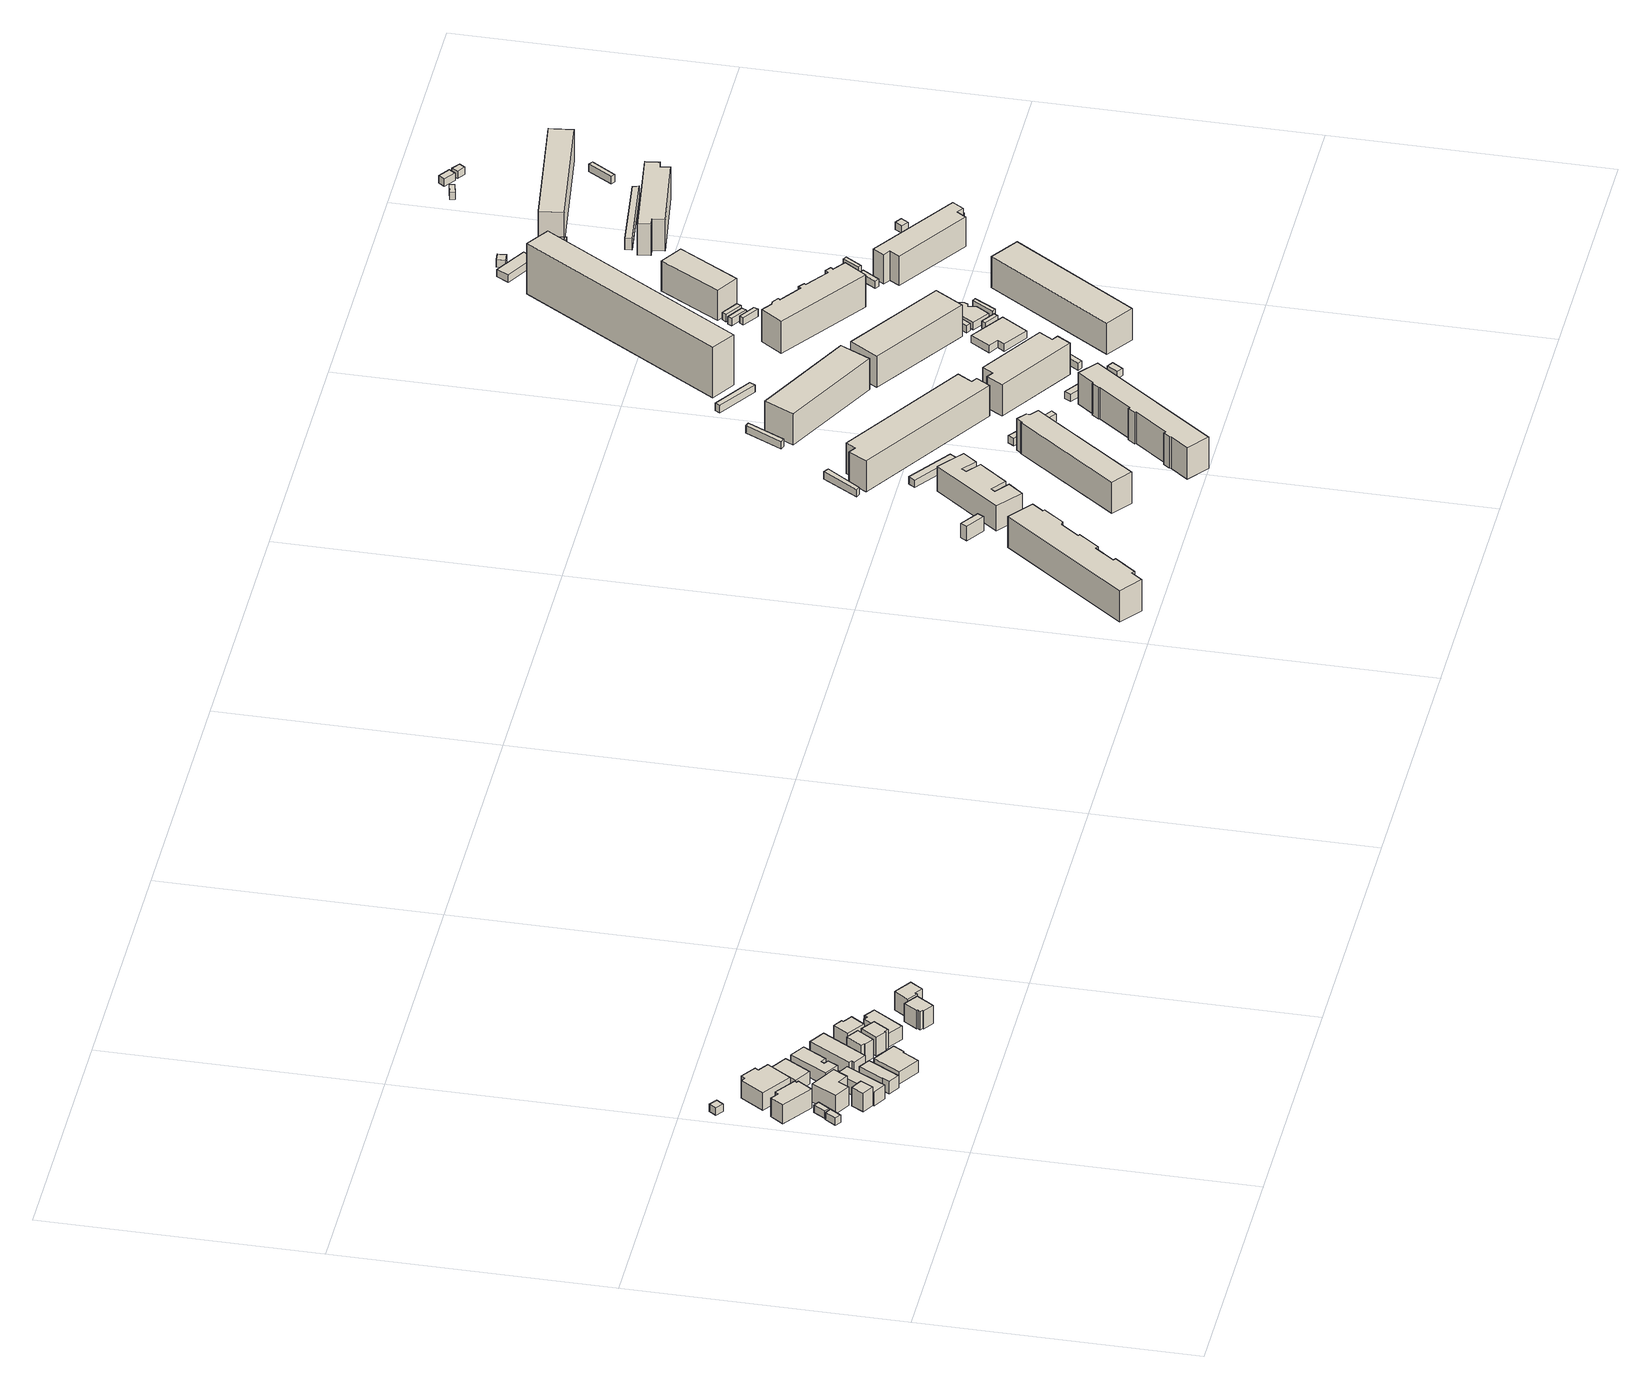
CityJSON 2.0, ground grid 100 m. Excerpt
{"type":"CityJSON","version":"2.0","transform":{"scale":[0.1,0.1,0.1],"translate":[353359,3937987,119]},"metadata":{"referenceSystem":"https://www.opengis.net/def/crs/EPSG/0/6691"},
"CityObjects":{
"building1":{"type":"Building","attributes":{"usage":"411","storeysAboveGround":2,"BuildingIDAttribute.prefecture":"14","BuildingIDAttribute.city":"14152","BuildingDetailAttribute.totalFloorArea":19.82,"BuildingDetailAttribute.buildingFootprintArea":9.91,"BuildingDetailAttribute.buildingStructureType":"601","BuildingDetailAttribute.buildingStructureOrgType":"1","BuildingDetailAttribute.orgUsage":"10","BuildingDetailAttribute.surveyYear":2015},"geometry":[{"type":"Solid","lod":"1","boundaries":[[[[0,1,2,3]],[[2,4,5,3]],[[1,6,4,2]],[[0,7,6,1]],[[3,5,7,0]],[[4,6,7,5]]]]}]},
"building2":{"type":"Building","attributes":{"usage":"411","storeysAboveGround":2,"BuildingIDAttribute.prefecture":"14","BuildingIDAttribute.city":"14152","BuildingDetailAttribute.totalFloorArea":19.03,"BuildingDetailAttribute.buildingFootprintArea":9.52,"BuildingDetailAttribute.buildingStructureType":"601","BuildingDetailAttribute.buildingStructureOrgType":"1","BuildingDetailAttribute.orgUsage":"10","BuildingDetailAttribute.surveyYear":2015},"geometry":[{"type":"Solid","lod":"1","boundaries":[[[[8,9,10,11]],[[10,12,13,11]],[[9,14,12,10]],[[8,15,14,9]],[[11,13,15,8]],[[12,14,15,13]]]]}]},
"building3":{"type":"Building","attributes":{"usage":"412","measuredHeight":8,"storeysAboveGround":3,"BuildingIDAttribute.prefecture":"14","BuildingIDAttribute.city":"14152","BuildingDetailAttribute.totalFloorArea":251.17,"BuildingDetailAttribute.buildingFootprintArea":83.72,"BuildingDetailAttribute.buildingStructureType":"610","BuildingDetailAttribute.buildingStructureOrgType":"2","BuildingDetailAttribute.orgUsage":"20","BuildingDetailAttribute.surveyYear":2015},"geometry":[{"type":"Solid","lod":"1","boundaries":[[[[16,17,18,19,20,21,22,23]],[[22,24,25,23]],[[21,26,24,22]],[[20,27,26,21]],[[19,28,27,20]],[[18,29,28,19]],[[17,30,29,18]],[[16,31,30,17]],[[23,25,31,16]],[[24,26,27,28,29,30,31,25]]]]}]},
"building4":{"type":"Building","attributes":{"usage":"412","measuredHeight":7.8,"storeysAboveGround":2,"BuildingIDAttribute.prefecture":"14","BuildingIDAttribute.city":"14152","BuildingDetailAttribute.totalFloorArea":41.98,"BuildingDetailAttribute.buildingFootprintArea":20.99,"BuildingDetailAttribute.buildingStructureType":"601","BuildingDetailAttribute.buildingStructureOrgType":"1","BuildingDetailAttribute.orgUsage":"20","BuildingDetailAttribute.surveyYear":2015},"geometry":[{"type":"Solid","lod":"1","boundaries":[[[[32,33,34,35]],[[34,36,37,35]],[[33,38,36,34]],[[32,39,38,33]],[[35,37,39,32]],[[36,38,39,37]]]]}]},
"building5":{"type":"Building","attributes":{"BuildingIDAttribute.prefecture":"14","BuildingIDAttribute.city":"14152","BuildingDetailAttribute.surveyYear":2015},"geometry":[{"type":"Solid","lod":"1","boundaries":[[[[40,41,42,43]],[[42,44,45,43]],[[41,46,44,42]],[[40,47,46,41]],[[43,45,47,40]],[[44,46,47,45]]]]}]},
"building6":{"type":"Building","attributes":{"usage":"411","measuredHeight":7.7,"storeysAboveGround":2,"BuildingIDAttribute.prefecture":"14","BuildingIDAttribute.city":"14152","BuildingDetailAttribute.totalFloorArea":162.05,"BuildingDetailAttribute.buildingFootprintArea":81.03,"BuildingDetailAttribute.buildingStructureType":"601","BuildingDetailAttribute.buildingStructureOrgType":"1","BuildingDetailAttribute.orgUsage":"10","BuildingDetailAttribute.surveyYear":2015},"geometry":[{"type":"Solid","lod":"1","boundaries":[[[[48,49,50,51,52,53]],[[52,54,55,53]],[[51,56,54,52]],[[50,57,56,51]],[[49,58,57,50]],[[48,59,58,49]],[[53,55,59,48]],[[54,56,57,58,59,55]]]]}]},
"building7":{"type":"Building","attributes":{"usage":"412","measuredHeight":6.3,"storeysAboveGround":2,"BuildingIDAttribute.prefecture":"14","BuildingIDAttribute.city":"14152","BuildingDetailAttribute.totalFloorArea":149.9,"BuildingDetailAttribute.buildingFootprintArea":74.95,"BuildingDetailAttribute.buildingStructureType":"601","BuildingDetailAttribute.buildingStructureOrgType":"1","BuildingDetailAttribute.orgUsage":"20","BuildingDetailAttribute.surveyYear":2015},"geometry":[{"type":"Solid","lod":"1","boundaries":[[[[60,61,34,33,62,63]],[[62,64,65,63]],[[33,66,64,62]],[[34,67,66,33]],[[61,68,67,34]],[[60,69,68,61]],[[63,65,69,60]],[[64,66,67,68,69,65]]]]}]},
"building8":{"type":"Building","attributes":{"usage":"413","measuredHeight":7.5,"storeysAboveGround":2,"BuildingIDAttribute.prefecture":"14","BuildingIDAttribute.city":"14152","BuildingDetailAttribute.totalFloorArea":202.72,"BuildingDetailAttribute.buildingFootprintArea":101.36,"BuildingDetailAttribute.buildingStructureType":"601","BuildingDetailAttribute.buildingStructureOrgType":"1","BuildingDetailAttribute.orgUsage":"30","BuildingDetailAttribute.surveyYear":2015},"geometry":[{"type":"Solid","lod":"1","boundaries":[[[[70,71,72,73,74,75,76,77]],[[76,78,79,77]],[[75,80,78,76]],[[74,81,80,75]],[[73,82,81,74]],[[72,83,82,73]],[[71,84,83,72]],[[70,85,84,71]],[[77,79,85,70]],[[78,80,81,82,83,84,85,79]]]]}]},
"building9":{"type":"Building","attributes":{"usage":"412","measuredHeight":6.4,"storeysAboveGround":2,"BuildingIDAttribute.prefecture":"14","BuildingIDAttribute.city":"14152","BuildingDetailAttribute.totalFloorArea":106.56,"BuildingDetailAttribute.buildingFootprintArea":53.28,"BuildingDetailAttribute.buildingStructureType":"601","BuildingDetailAttribute.buildingStructureOrgType":"1","BuildingDetailAttribute.orgUsage":"20","BuildingDetailAttribute.surveyYear":2015},"geometry":[{"type":"Solid","lod":"1","boundaries":[[[[86,87,88,89,90,91]],[[90,92,93,91]],[[89,94,92,90]],[[88,95,94,89]],[[87,96,95,88]],[[86,97,96,87]],[[91,93,97,86]],[[92,94,95,96,97,93]]]]}]},
"building10":{"type":"Building","attributes":{"usage":"413","measuredHeight":5.8,"storeysAboveGround":2,"BuildingIDAttribute.prefecture":"14","BuildingIDAttribute.city":"14152","BuildingDetailAttribute.totalFloorArea":129.89,"BuildingDetailAttribute.buildingFootprintArea":64.94,"BuildingDetailAttribute.buildingStructureType":"601","BuildingDetailAttribute.buildingStructureOrgType":"1","BuildingDetailAttribute.orgUsage":"30","BuildingDetailAttribute.surveyYear":2015},"geometry":[{"type":"Solid","lod":"1","boundaries":[[[[98,99,100,101]],[[100,102,103,101]],[[99,104,102,100]],[[98,105,104,99]],[[101,103,105,98]],[[102,104,105,103]]]]}]},
"building11":{"type":"Building","attributes":{"usage":"411","measuredHeight":5.9,"storeysAboveGround":2,"BuildingIDAttribute.prefecture":"14","BuildingIDAttribute.city":"14152","BuildingDetailAttribute.totalFloorArea":185.76,"BuildingDetailAttribute.buildingFootprintArea":92.88,"BuildingDetailAttribute.buildingStructureType":"601","BuildingDetailAttribute.buildingStructureOrgType":"1","BuildingDetailAttribute.orgUsage":"10","BuildingDetailAttribute.surveyYear":2015},"geometry":[{"type":"Solid","lod":"1","boundaries":[[[[106,107,108,109,110,111]],[[110,112,113,111]],[[109,114,112,110]],[[108,115,114,109]],[[107,116,115,108]],[[106,117,116,107]],[[111,113,117,106]],[[112,114,115,116,117,113]]]]}]},
"building12":{"type":"Building","attributes":{"usage":"411","measuredHeight":6,"storeysAboveGround":2,"BuildingIDAttribute.prefecture":"14","BuildingIDAttribute.city":"14152","BuildingDetailAttribute.totalFloorArea":158.51,"BuildingDetailAttribute.buildingFootprintArea":79.25,"BuildingDetailAttribute.buildingStructureType":"601","BuildingDetailAttribute.buildingStructureOrgType":"1","BuildingDetailAttribute.orgUsage":"10","BuildingDetailAttribute.surveyYear":2015},"geometry":[{"type":"Solid","lod":"1","boundaries":[[[[118,119,120,121,122,123,124,125]],[[124,126,127,125]],[[123,128,126,124]],[[122,129,128,123]],[[121,130,129,122]],[[120,131,130,121]],[[119,132,131,120]],[[118,133,132,119]],[[125,127,133,118]],[[126,128,129,130,131,132,133,127]]]]}]},
"building13":{"type":"Building","attributes":{"usage":"412","measuredHeight":6.7,"storeysAboveGround":2,"BuildingIDAttribute.prefecture":"14","BuildingIDAttribute.city":"14152","BuildingDetailAttribute.totalFloorArea":212.94,"BuildingDetailAttribute.buildingFootprintArea":106.47,"BuildingDetailAttribute.buildingStructureType":"601","BuildingDetailAttribute.buildingStructureOrgType":"1","BuildingDetailAttribute.orgUsage":"20","BuildingDetailAttribute.surveyYear":2015},"geometry":[{"type":"Solid","lod":"1","boundaries":[[[[134,135,136,137,138,139]],[[138,140,141,139]],[[137,142,140,138]],[[136,143,142,137]],[[135,144,143,136]],[[134,145,144,135]],[[139,141,145,134]],[[140,142,143,144,145,141]]]]}]},
"building14":{"type":"Building","attributes":{"measuredHeight":7.8,"BuildingIDAttribute.prefecture":"14","BuildingIDAttribute.city":"14152","BuildingDetailAttribute.surveyYear":2015},"geometry":[{"type":"Solid","lod":"1","boundaries":[[[[146,147,148,149,150,151]],[[150,152,153,151]],[[149,154,152,150]],[[148,155,154,149]],[[147,156,155,148]],[[146,157,156,147]],[[151,153,157,146]],[[152,154,155,156,157,153]]]]}]},
"building15":{"type":"Building","attributes":{"usage":"411","measuredHeight":7.9,"storeysAboveGround":1,"BuildingIDAttribute.prefecture":"14","BuildingIDAttribute.city":"14152","BuildingDetailAttribute.totalFloorArea":10.95,"BuildingDetailAttribute.buildingFootprintArea":10.95,"BuildingDetailAttribute.buildingStructureType":"601","BuildingDetailAttribute.buildingStructureOrgType":"1","BuildingDetailAttribute.orgUsage":"10","BuildingDetailAttribute.surveyYear":2015},"geometry":[{"type":"Solid","lod":"1","boundaries":[[[[158,159,160,161,162,163]],[[162,164,165,163]],[[161,166,164,162]],[[160,167,166,161]],[[159,168,167,160]],[[158,169,168,159]],[[163,165,169,158]],[[164,166,167,168,169,165]]]]}]},
"building16":{"type":"Building","attributes":{"measuredHeight":7.9,"BuildingIDAttribute.prefecture":"14","BuildingIDAttribute.city":"14152","BuildingDetailAttribute.surveyYear":2015},"geometry":[{"type":"Solid","lod":"1","boundaries":[[[[170,171,172,173,174,175]],[[174,176,177,175]],[[173,178,176,174]],[[172,179,178,173]],[[171,180,179,172]],[[170,181,180,171]],[[175,177,181,170]],[[176,178,179,180,181,177]]]]}]},
"building17":{"type":"Building","attributes":{"measuredHeight":6,"BuildingIDAttribute.prefecture":"14","BuildingIDAttribute.city":"14152","BuildingDetailAttribute.surveyYear":2015},"geometry":[{"type":"Solid","lod":"1","boundaries":[[[[182,183,184,185,186,187]],[[186,188,189,187]],[[185,190,188,186]],[[184,191,190,185]],[[183,192,191,184]],[[182,193,192,183]],[[187,189,193,182]],[[188,190,191,192,193,189]]]]}]},
"building18":{"type":"Building","attributes":{"measuredHeight":7.9,"BuildingIDAttribute.prefecture":"14","BuildingIDAttribute.city":"14152","BuildingDetailAttribute.surveyYear":2015},"geometry":[{"type":"Solid","lod":"1","boundaries":[[[[194,195,196,197,198,199,200,201]],[[200,202,203,201]],[[199,204,202,200]],[[198,205,204,199]],[[197,206,205,198]],[[196,207,206,197]],[[195,208,207,196]],[[194,209,208,195]],[[201,203,209,194]],[[202,204,205,206,207,208,209,203]]]]}]},
"building19":{"type":"Building","attributes":{"measuredHeight":7.9,"BuildingIDAttribute.prefecture":"14","BuildingIDAttribute.city":"14152","BuildingDetailAttribute.surveyYear":2015},"geometry":[{"type":"Solid","lod":"1","boundaries":[[[[210,211,212,213,214,215]],[[214,216,217,215]],[[213,218,216,214]],[[212,219,218,213]],[[211,220,219,212]],[[210,221,220,211]],[[215,217,221,210]],[[216,218,219,220,221,217]]]]}]},
"building20":{"type":"Building","attributes":{"usage":"412","measuredHeight":13.3,"storeysAboveGround":5,"BuildingIDAttribute.prefecture":"14","BuildingIDAttribute.city":"14152","BuildingDetailAttribute.totalFloorArea":2795.3,"BuildingDetailAttribute.buildingFootprintArea":559.06,"BuildingDetailAttribute.buildingStructureType":"610","BuildingDetailAttribute.buildingStructureOrgType":"2","BuildingDetailAttribute.orgUsage":"20","BuildingDetailAttribute.surveyYear":2015},"geometry":[{"type":"Solid","lod":"1","boundaries":[[[[222,223,224,225,226,227,228,229,230,231,232,233,234,235,236,237]],[[236,238,239,237]],[[235,240,238,236]],[[234,241,240,235]],[[233,242,241,234]],[[232,243,242,233]],[[231,244,243,232]],[[230,245,244,231]],[[229,246,245,230]],[[228,247,246,229]],[[227,248,247,228]],[[226,249,248,227]],[[225,250,249,226]],[[224,251,250,225]],[[223,252,251,224]],[[222,253,252,223]],[[237,239,253,222]],[[238,240,241,242,243,244,245,246,247,248,249,250,251,252,253,239]]]]}]},
"building21":{"type":"Building","attributes":{"measuredHeight":7.9,"BuildingIDAttribute.prefecture":"14","BuildingIDAttribute.city":"14152","BuildingDetailAttribute.surveyYear":2015},"geometry":[{"type":"Solid","lod":"1","boundaries":[[[[254,255,256,257]],[[256,258,259,257]],[[255,260,258,256]],[[254,261,260,255]],[[257,259,261,254]],[[258,260,261,259]]]]}]},
"building22":{"type":"Building","attributes":{"usage":"412","measuredHeight":10.4,"storeysAboveGround":4,"BuildingIDAttribute.prefecture":"14","BuildingIDAttribute.city":"14152","BuildingDetailAttribute.totalFloorArea":1198.63,"BuildingDetailAttribute.buildingFootprintArea":299.66,"BuildingDetailAttribute.buildingStructureType":"610","BuildingDetailAttribute.buildingStructureOrgType":"2","BuildingDetailAttribute.orgUsage":"20","BuildingDetailAttribute.surveyYear":2015},"geometry":[{"type":"Solid","lod":"1","boundaries":[[[[262,263,264,265,266,267,268,269,270,271,272,273]],[[272,274,275,273]],[[271,276,274,272]],[[270,277,276,271]],[[269,278,277,270]],[[268,279,278,269]],[[267,280,279,268]],[[266,281,280,267]],[[265,282,281,266]],[[264,283,282,265]],[[263,284,283,264]],[[262,285,284,263]],[[273,275,285,262]],[[274,276,277,278,279,280,281,282,283,284,285,275]]]]}]},
"building23":{"type":"Building","attributes":{"usage":"412","measuredHeight":13.4,"storeysAboveGround":5,"BuildingIDAttribute.prefecture":"14","BuildingIDAttribute.city":"14152","BuildingDetailAttribute.totalFloorArea":1935.83,"BuildingDetailAttribute.buildingFootprintArea":387.17,"BuildingDetailAttribute.buildingStructureType":"610","BuildingDetailAttribute.buildingStructureOrgType":"2","BuildingDetailAttribute.orgUsage":"20","BuildingDetailAttribute.surveyYear":2015},"geometry":[{"type":"Solid","lod":"1","boundaries":[[[[286,287,288,289,290,291,292,293]],[[292,294,295,293]],[[291,296,294,292]],[[290,297,296,291]],[[289,298,297,290]],[[288,299,298,289]],[[287,300,299,288]],[[286,301,300,287]],[[293,295,301,286]],[[294,296,297,298,299,300,301,295]]]]}]},
"building24":{"type":"Building","attributes":{"BuildingIDAttribute.prefecture":"14","BuildingIDAttribute.city":"14152","BuildingDetailAttribute.surveyYear":2015},"geometry":[{"type":"Solid","lod":"1","boundaries":[[[[302,303,304,305]],[[304,306,307,305]],[[303,308,306,304]],[[302,309,308,303]],[[305,307,309,302]],[[306,308,309,307]]]]}]},
"building25":{"type":"Building","attributes":{"BuildingIDAttribute.prefecture":"14","BuildingIDAttribute.city":"14152","BuildingDetailAttribute.surveyYear":2015},"geometry":[{"type":"Solid","lod":"1","boundaries":[[[[310,311,312,313]],[[312,314,315,313]],[[311,316,314,312]],[[310,317,316,311]],[[313,315,317,310]],[[314,316,317,315]]]]}]},
"building26":{"type":"Building","attributes":{"usage":"412","measuredHeight":13,"storeysAboveGround":5,"BuildingIDAttribute.prefecture":"14","BuildingIDAttribute.city":"14152","BuildingDetailAttribute.totalFloorArea":3145.45,"BuildingDetailAttribute.buildingFootprintArea":629.09,"BuildingDetailAttribute.buildingStructureType":"610","BuildingDetailAttribute.buildingStructureOrgType":"2","BuildingDetailAttribute.orgUsage":"20","BuildingDetailAttribute.surveyYear":2015},"geometry":[{"type":"Solid","lod":"1","boundaries":[[[[318,319,320,321,322,323,324,325]],[[324,326,327,325]],[[323,328,326,324]],[[322,329,328,323]],[[321,330,329,322]],[[320,331,330,321]],[[319,332,331,320]],[[318,333,332,319]],[[325,327,333,318]],[[326,328,329,330,331,332,333,327]]]]}]},
"building27":{"type":"Building","attributes":{"usage":"412","measuredHeight":13.2,"storeysAboveGround":5,"BuildingIDAttribute.prefecture":"14","BuildingIDAttribute.city":"14152","BuildingDetailAttribute.totalFloorArea":2284.51,"BuildingDetailAttribute.buildingFootprintArea":456.9,"BuildingDetailAttribute.buildingStructureType":"610","BuildingDetailAttribute.buildingStructureOrgType":"2","BuildingDetailAttribute.orgUsage":"20","BuildingDetailAttribute.surveyYear":2015},"geometry":[{"type":"Solid","lod":"1","boundaries":[[[[334,335,336,337,338,339,340,341,342,343,344,345,346,347,348,349]],[[348,350,351,349]],[[347,352,350,348]],[[346,353,352,347]],[[345,354,353,346]],[[344,355,354,345]],[[343,356,355,344]],[[342,357,356,343]],[[341,358,357,342]],[[340,359,358,341]],[[339,360,359,340]],[[338,361,360,339]],[[337,362,361,338]],[[336,363,362,337]],[[335,364,363,336]],[[334,365,364,335]],[[349,351,365,334]],[[350,352,353,354,355,356,357,358,359,360,361,362,363,364,365,351]]]]}]},
"building28":{"type":"Building","attributes":{"BuildingIDAttribute.prefecture":"14","BuildingIDAttribute.city":"14152","BuildingDetailAttribute.surveyYear":2015},"geometry":[{"type":"Solid","lod":"1","boundaries":[[[[366,367,368,369]],[[368,370,371,369]],[[367,372,370,368]],[[366,373,372,367]],[[369,371,373,366]],[[370,372,373,371]]]]}]},
"building29":{"type":"Building","attributes":{"BuildingIDAttribute.prefecture":"14","BuildingIDAttribute.city":"14152","BuildingDetailAttribute.surveyYear":2015},"geometry":[{"type":"Solid","lod":"1","boundaries":[[[[374,375,376,377]],[[376,378,379,377]],[[375,380,378,376]],[[374,381,380,375]],[[377,379,381,374]],[[378,380,381,379]]]]}]},
"building30":{"type":"Building","attributes":{"BuildingIDAttribute.prefecture":"14","BuildingIDAttribute.city":"14152","BuildingDetailAttribute.surveyYear":2015},"geometry":[{"type":"Solid","lod":"1","boundaries":[[[[382,383,384,385]],[[384,386,387,385]],[[383,388,386,384]],[[382,389,388,383]],[[385,387,389,382]],[[386,388,389,387]]]]}]},
"building31":{"type":"Building","attributes":{"BuildingIDAttribute.prefecture":"14","BuildingIDAttribute.city":"14152","BuildingDetailAttribute.surveyYear":2015},"geometry":[{"type":"Solid","lod":"1","boundaries":[[[[390,391,392,393]],[[392,394,395,393]],[[391,396,394,392]],[[390,397,396,391]],[[393,395,397,390]],[[394,396,397,395]]]]}]},
"building32":{"type":"Building","attributes":{"usage":"412","measuredHeight":13.1,"storeysAboveGround":5,"BuildingIDAttribute.prefecture":"14","BuildingIDAttribute.city":"14152","BuildingDetailAttribute.totalFloorArea":2256.47,"BuildingDetailAttribute.buildingFootprintArea":451.29,"BuildingDetailAttribute.buildingStructureType":"610","BuildingDetailAttribute.buildingStructureOrgType":"2","BuildingDetailAttribute.orgUsage":"20","BuildingDetailAttribute.surveyYear":2015},"geometry":[{"type":"Solid","lod":"1","boundaries":[[[[398,399,400,401]],[[400,402,403,401]],[[399,404,402,400]],[[398,405,404,399]],[[401,403,405,398]],[[402,404,405,403]]]]}]},
"building33":{"type":"Building","attributes":{"BuildingIDAttribute.prefecture":"14","BuildingIDAttribute.city":"14152","BuildingDetailAttribute.surveyYear":2015},"geometry":[{"type":"Solid","lod":"1","boundaries":[[[[406,407,408,409]],[[408,410,411,409]],[[407,412,410,408]],[[406,413,412,407]],[[409,411,413,406]],[[410,412,413,411]]]]}]},
"building34":{"type":"Building","attributes":{"usage":"412","measuredHeight":13,"storeysAboveGround":5,"BuildingIDAttribute.prefecture":"14","BuildingIDAttribute.city":"14152","BuildingDetailAttribute.totalFloorArea":1620.4,"BuildingDetailAttribute.buildingFootprintArea":324.08,"BuildingDetailAttribute.buildingStructureType":"610","BuildingDetailAttribute.buildingStructureOrgType":"2","BuildingDetailAttribute.orgUsage":"20","BuildingDetailAttribute.surveyYear":2015},"geometry":[{"type":"Solid","lod":"1","boundaries":[[[[414,415,416,417,418,419,420,421]],[[420,422,423,421]],[[419,424,422,420]],[[418,425,424,419]],[[417,426,425,418]],[[416,427,426,417]],[[415,428,427,416]],[[414,429,428,415]],[[421,423,429,414]],[[422,424,425,426,427,428,429,423]]]]}]},
"building35":{"type":"Building","attributes":{"BuildingIDAttribute.prefecture":"14","BuildingIDAttribute.city":"14152","BuildingDetailAttribute.surveyYear":2015},"geometry":[{"type":"Solid","lod":"1","boundaries":[[[[430,431,432,433]],[[432,434,435,433]],[[431,436,434,432]],[[430,437,436,431]],[[433,435,437,430]],[[434,436,437,435]]]]}]},
"building36":{"type":"Building","attributes":{"BuildingIDAttribute.prefecture":"14","BuildingIDAttribute.city":"14152","BuildingDetailAttribute.surveyYear":2015},"geometry":[{"type":"Solid","lod":"1","boundaries":[[[[438,439,440,441]],[[440,442,443,441]],[[439,444,442,440]],[[438,445,444,439]],[[441,443,445,438]],[[442,444,445,443]]]]}]},
"building37":{"type":"Building","attributes":{"BuildingIDAttribute.prefecture":"14","BuildingIDAttribute.city":"14152","BuildingDetailAttribute.surveyYear":2015},"geometry":[{"type":"Solid","lod":"1","boundaries":[[[[446,447,448,449]],[[448,450,451,449]],[[447,452,450,448]],[[446,453,452,447]],[[449,451,453,446]],[[450,452,453,451]]]]}]},
"building38":{"type":"Building","attributes":{"usage":"412","measuredHeight":13.1,"storeysAboveGround":5,"BuildingIDAttribute.prefecture":"14","BuildingIDAttribute.city":"14152","BuildingDetailAttribute.totalFloorArea":2259.67,"BuildingDetailAttribute.buildingFootprintArea":451.93,"BuildingDetailAttribute.buildingStructureType":"610","BuildingDetailAttribute.buildingStructureOrgType":"2","BuildingDetailAttribute.orgUsage":"20","BuildingDetailAttribute.surveyYear":2015},"geometry":[{"type":"Solid","lod":"1","boundaries":[[[[454,455,456,457]],[[456,458,459,457]],[[455,460,458,456]],[[454,461,460,455]],[[457,459,461,454]],[[458,460,461,459]]]]}]},
"building39":{"type":"Building","attributes":{"usage":"422","storeysAboveGround":1,"BuildingIDAttribute.prefecture":"14","BuildingIDAttribute.city":"14152","BuildingDetailAttribute.totalFloorArea":158.4,"BuildingDetailAttribute.buildingFootprintArea":158.4,"BuildingDetailAttribute.buildingStructureType":"610","BuildingDetailAttribute.buildingStructureOrgType":"2","BuildingDetailAttribute.orgUsage":"137","BuildingDetailAttribute.surveyYear":2015},"geometry":[{"type":"Solid","lod":"1","boundaries":[[[[462,463,464,465,466,467]],[[466,468,469,467]],[[465,470,468,466]],[[464,471,470,465]],[[463,472,471,464]],[[462,473,472,463]],[[467,469,473,462]],[[468,470,471,472,473,469]]]]}]},
"building40":{"type":"Building","attributes":{"BuildingIDAttribute.prefecture":"14","BuildingIDAttribute.city":"14152","BuildingDetailAttribute.surveyYear":2015},"geometry":[{"type":"Solid","lod":"1","boundaries":[[[[474,475,476,477]],[[476,478,479,477]],[[475,480,478,476]],[[474,481,480,475]],[[477,479,481,474]],[[478,480,481,479]]]]}]},
"building41":{"type":"Building","attributes":{"BuildingIDAttribute.prefecture":"14","BuildingIDAttribute.city":"14152","BuildingDetailAttribute.surveyYear":2015},"geometry":[{"type":"Solid","lod":"1","boundaries":[[[[482,483,484,485]],[[484,486,487,485]],[[483,488,486,484]],[[482,489,488,483]],[[485,487,489,482]],[[486,488,489,487]]]]}]},
"building42":{"type":"Building","attributes":{"usage":"412","measuredHeight":21.4,"storeysAboveGround":8,"BuildingIDAttribute.prefecture":"14","BuildingIDAttribute.city":"14152","BuildingDetailAttribute.totalFloorArea":5829.95,"BuildingDetailAttribute.buildingFootprintArea":728.74,"BuildingDetailAttribute.buildingStructureType":"610","BuildingDetailAttribute.buildingStructureOrgType":"2","BuildingDetailAttribute.orgUsage":"20","BuildingDetailAttribute.surveyYear":2015},"geometry":[{"type":"Solid","lod":"1","boundaries":[[[[490,491,492,493]],[[492,494,495,493]],[[491,496,494,492]],[[490,497,496,491]],[[493,495,497,490]],[[494,496,497,495]]]]}]},
"building43":{"type":"Building","attributes":{"usage":"412","storeysAboveGround":1,"BuildingIDAttribute.prefecture":"14","BuildingIDAttribute.city":"14152","BuildingDetailAttribute.totalFloorArea":68.39,"BuildingDetailAttribute.buildingFootprintArea":68.39,"BuildingDetailAttribute.buildingStructureType":"610","BuildingDetailAttribute.buildingStructureOrgType":"2","BuildingDetailAttribute.orgUsage":"20","BuildingDetailAttribute.surveyYear":2015},"geometry":[{"type":"Solid","lod":"1","boundaries":[[[[498,499,500,501,502,503,504,505,506,507,508,509,510,511]],[[510,512,513,511]],[[509,514,512,510]],[[508,515,514,509]],[[507,516,515,508]],[[506,517,516,507]],[[505,518,517,506]],[[504,519,518,505]],[[503,520,519,504]],[[502,521,520,503]],[[501,522,521,502]],[[500,523,522,501]],[[499,524,523,500]],[[498,525,524,499]],[[511,513,525,498]],[[512,514,515,516,517,518,519,520,521,522,523,524,525,513]]]]}]},
"building44":{"type":"Building","attributes":{"usage":"412","measuredHeight":13.3,"storeysAboveGround":5,"BuildingIDAttribute.prefecture":"14","BuildingIDAttribute.city":"14152","BuildingDetailAttribute.totalFloorArea":2972.19,"BuildingDetailAttribute.buildingFootprintArea":594.44,"BuildingDetailAttribute.buildingStructureType":"610","BuildingDetailAttribute.buildingStructureOrgType":"2","BuildingDetailAttribute.orgUsage":"20","BuildingDetailAttribute.surveyYear":2015},"geometry":[{"type":"Solid","lod":"1","boundaries":[[[[526,527,528,529]],[[528,530,531,529]],[[527,532,530,528]],[[526,533,532,527]],[[529,531,533,526]],[[530,532,533,531]]]]}]},
"building45":{"type":"Building","attributes":{"usage":"412","measuredHeight":13.5,"storeysAboveGround":5,"BuildingIDAttribute.prefecture":"14","BuildingIDAttribute.city":"14152","BuildingDetailAttribute.totalFloorArea":1727.08,"BuildingDetailAttribute.buildingFootprintArea":345.42,"BuildingDetailAttribute.buildingStructureType":"610","BuildingDetailAttribute.buildingStructureOrgType":"2","BuildingDetailAttribute.orgUsage":"20","BuildingDetailAttribute.surveyYear":2015},"geometry":[{"type":"Solid","lod":"1","boundaries":[[[[534,535,536,537,538,539,540,541,542,543,544,545,546,547,548,549]],[[548,550,551,549]],[[547,552,550,548]],[[546,553,552,547]],[[545,554,553,546]],[[544,555,554,545]],[[543,556,555,544]],[[542,557,556,543]],[[541,558,557,542]],[[540,559,558,541]],[[539,560,559,540]],[[538,561,560,539]],[[537,562,561,538]],[[536,563,562,537]],[[535,564,563,536]],[[534,565,564,535]],[[549,551,565,534]],[[550,552,553,554,555,556,557,558,559,560,561,562,563,564,565,551]]]]}]},
"building46":{"type":"Building","attributes":{"BuildingIDAttribute.prefecture":"14","BuildingIDAttribute.city":"14152","BuildingDetailAttribute.surveyYear":2015},"geometry":[{"type":"Solid","lod":"1","boundaries":[[[[566,567,568,569]],[[568,570,571,569]],[[567,572,570,568]],[[566,573,572,567]],[[569,571,573,566]],[[570,572,573,571]]]]}]},
"building47":{"type":"Building","attributes":{"BuildingIDAttribute.prefecture":"14","BuildingIDAttribute.city":"14152","BuildingDetailAttribute.surveyYear":2015},"geometry":[{"type":"Solid","lod":"1","boundaries":[[[[574,575,576,577]],[[576,578,579,577]],[[575,580,578,576]],[[574,581,580,575]],[[577,579,581,574]],[[578,580,581,579]]]]}]},
"building48":{"type":"Building","attributes":{"BuildingIDAttribute.prefecture":"14","BuildingIDAttribute.city":"14152","BuildingDetailAttribute.surveyYear":2015},"geometry":[{"type":"Solid","lod":"1","boundaries":[[[[582,583,584,585]],[[584,586,587,585]],[[583,588,586,584]],[[582,589,588,583]],[[585,587,589,582]],[[586,588,589,587]]]]}]},
"building49":{"type":"Building","attributes":{"BuildingIDAttribute.prefecture":"14","BuildingIDAttribute.city":"14152","BuildingDetailAttribute.surveyYear":2015},"geometry":[{"type":"Solid","lod":"1","boundaries":[[[[590,591,592,593]],[[592,594,595,593]],[[591,596,594,592]],[[590,597,596,591]],[[593,595,597,590]],[[594,596,597,595]]]]}]},
"building50":{"type":"Building","attributes":{"measuredHeight":13.8,"BuildingIDAttribute.prefecture":"14","BuildingIDAttribute.city":"14152","BuildingDetailAttribute.surveyYear":2015},"geometry":[{"type":"Solid","lod":"1","boundaries":[[[[598,599,600,601]],[[600,602,603,601]],[[599,604,602,600]],[[598,605,604,599]],[[601,603,605,598]],[[602,604,605,603]]]]}]},
"building51":{"type":"Building","attributes":{"usage":"412","measuredHeight":12.9,"storeysAboveGround":5,"BuildingIDAttribute.prefecture":"14","BuildingIDAttribute.city":"14152","BuildingDetailAttribute.totalFloorArea":1085.63,"BuildingDetailAttribute.buildingFootprintArea":217.13,"BuildingDetailAttribute.buildingStructureType":"610","BuildingDetailAttribute.buildingStructureOrgType":"2","BuildingDetailAttribute.orgUsage":"20","BuildingDetailAttribute.surveyYear":2015},"geometry":[{"type":"Solid","lod":"1","boundaries":[[[[606,607,608,609]],[[608,610,611,609]],[[607,612,610,608]],[[606,613,612,607]],[[609,611,613,606]],[[610,612,613,611]]]]}]},
"building52":{"type":"Building","attributes":{"BuildingIDAttribute.prefecture":"14","BuildingIDAttribute.city":"14152","BuildingDetailAttribute.surveyYear":2015},"geometry":[{"type":"Solid","lod":"1","boundaries":[[[[614,615,616,617]],[[616,618,619,617]],[[615,620,618,616]],[[614,621,620,615]],[[617,619,621,614]],[[618,620,621,619]]]]}]},
"building53":{"type":"Building","attributes":{"usage":"412","measuredHeight":12.5,"storeysAboveGround":5,"BuildingIDAttribute.prefecture":"14","BuildingIDAttribute.city":"14152","BuildingDetailAttribute.totalFloorArea":1447.34,"BuildingDetailAttribute.buildingFootprintArea":289.47,"BuildingDetailAttribute.buildingStructureType":"610","BuildingDetailAttribute.buildingStructureOrgType":"2","BuildingDetailAttribute.orgUsage":"20","BuildingDetailAttribute.surveyYear":2015},"geometry":[{"type":"Solid","lod":"1","boundaries":[[[[622,623,624,625,626,627,628,629]],[[628,630,631,629]],[[627,632,630,628]],[[626,633,632,627]],[[625,634,633,626]],[[624,635,634,625]],[[623,636,635,624]],[[622,637,636,623]],[[629,631,637,622]],[[630,632,633,634,635,636,637,631]]]]}]},
"building54":{"type":"Building","attributes":{"usage":"412","storeysAboveGround":1,"BuildingIDAttribute.prefecture":"14","BuildingIDAttribute.city":"14152","BuildingDetailAttribute.totalFloorArea":67.84,"BuildingDetailAttribute.buildingFootprintArea":67.84,"BuildingDetailAttribute.buildingStructureType":"610","BuildingDetailAttribute.buildingStructureOrgType":"2","BuildingDetailAttribute.orgUsage":"20","BuildingDetailAttribute.surveyYear":2015},"geometry":[{"type":"Solid","lod":"1","boundaries":[[[[638,639,640,641]],[[640,642,643,641]],[[639,644,642,640]],[[638,645,644,639]],[[641,643,645,638]],[[642,644,645,643]]]]}]},
"building55":{"type":"Building","attributes":{"BuildingIDAttribute.prefecture":"14","BuildingIDAttribute.city":"14152","BuildingDetailAttribute.surveyYear":2015},"geometry":[{"type":"Solid","lod":"1","boundaries":[[[[646,647,648,649]],[[648,650,651,649]],[[647,652,650,648]],[[646,653,652,647]],[[649,651,653,646]],[[650,652,653,651]]]]}]},
"building56":{"type":"Building","attributes":{"BuildingIDAttribute.prefecture":"14","BuildingIDAttribute.city":"14152","BuildingDetailAttribute.surveyYear":2015},"geometry":[{"type":"Solid","lod":"1","boundaries":[[[[654,655,656,657,658]],[[657,659,660,658]],[[656,661,659,657]],[[655,662,661,656]],[[654,663,662,655]],[[658,660,663,654]],[[659,661,662,663,660]]]]}]},
"building57":{"type":"Building","attributes":{"BuildingIDAttribute.prefecture":"14","BuildingIDAttribute.city":"14152","BuildingDetailAttribute.surveyYear":2015},"geometry":[{"type":"Solid","lod":"1","boundaries":[[[[664,656,655,665,666]],[[665,667,668,666]],[[655,662,667,665]],[[656,661,662,655]],[[664,669,661,656]],[[666,668,669,664]],[[667,662,661,669,668]]]]}]},
"building58":{"type":"Building","attributes":{"measuredHeight":12.6,"BuildingIDAttribute.prefecture":"14","BuildingIDAttribute.city":"14152","BuildingDetailAttribute.surveyYear":2015},"geometry":[{"type":"Solid","lod":"1","boundaries":[[[[670,671,672,673]],[[672,674,675,673]],[[671,676,674,672]],[[670,677,676,671]],[[673,675,677,670]],[[674,676,677,675]]]]}]},
"building59":{"type":"Building","attributes":{"BuildingIDAttribute.prefecture":"14","BuildingIDAttribute.city":"14152","BuildingDetailAttribute.surveyYear":2015},"geometry":[{"type":"Solid","lod":"1","boundaries":[[[[678,679,680,681]],[[680,682,683,681]],[[679,684,682,680]],[[678,685,684,679]],[[681,683,685,678]],[[682,684,685,683]]]]}]},
"building60":{"type":"Building","attributes":{"BuildingIDAttribute.prefecture":"14","BuildingIDAttribute.city":"14152","BuildingDetailAttribute.surveyYear":2015},"geometry":[{"type":"Solid","lod":"1","boundaries":[[[[686,687,688,689]],[[688,690,691,689]],[[687,692,690,688]],[[686,693,692,687]],[[689,691,693,686]],[[690,692,693,691]]]]}]},
"building61":{"type":"Building","attributes":{"usage":"412","measuredHeight":13.4,"storeysAboveGround":5,"BuildingIDAttribute.prefecture":"14","BuildingIDAttribute.city":"14152","BuildingDetailAttribute.totalFloorArea":1367.92,"BuildingDetailAttribute.buildingFootprintArea":273.58,"BuildingDetailAttribute.buildingStructureType":"610","BuildingDetailAttribute.buildingStructureOrgType":"2","BuildingDetailAttribute.orgUsage":"20","BuildingDetailAttribute.surveyYear":2015},"geometry":[{"type":"Solid","lod":"1","boundaries":[[[[694,695,696,697,698,699,700,701]],[[700,702,703,701]],[[699,704,702,700]],[[698,705,704,699]],[[697,706,705,698]],[[696,707,706,697]],[[695,708,707,696]],[[694,709,708,695]],[[701,703,709,694]],[[702,704,705,706,707,708,709,703]]]]}]},
"building62":{"type":"Building","attributes":{"measuredHeight":11,"BuildingIDAttribute.prefecture":"14","BuildingIDAttribute.city":"14152","BuildingDetailAttribute.surveyYear":2015},"geometry":[{"type":"Solid","lod":"1","boundaries":[[[[710,711,712,713]],[[712,714,715,713]],[[711,716,714,712]],[[710,717,716,711]],[[713,715,717,710]],[[714,716,717,715]]]]}]},
"building63":{"type":"Building","attributes":{"usage":"412","measuredHeight":13.2,"storeysAboveGround":5,"BuildingIDAttribute.prefecture":"14","BuildingIDAttribute.city":"14152","BuildingDetailAttribute.totalFloorArea":1915.84,"BuildingDetailAttribute.buildingFootprintArea":383.17,"BuildingDetailAttribute.buildingStructureType":"610","BuildingDetailAttribute.buildingStructureOrgType":"2","BuildingDetailAttribute.orgUsage":"20","BuildingDetailAttribute.surveyYear":2015},"geometry":[{"type":"Solid","lod":"1","boundaries":[[[[718,719,720,721]],[[720,722,723,721]],[[719,724,722,720]],[[718,725,724,719]],[[721,723,725,718]],[[722,724,725,723]]]]}]},
"building64":{"type":"Building","attributes":{"BuildingIDAttribute.prefecture":"14","BuildingIDAttribute.city":"14152","BuildingDetailAttribute.surveyYear":2015},"geometry":[{"type":"Solid","lod":"1","boundaries":[[[[726,727,728,729]],[[728,730,731,729]],[[727,732,730,728]],[[726,733,732,727]],[[729,731,733,726]],[[730,732,733,731]]]]}]},
"building65":{"type":"Building","attributes":{"BuildingIDAttribute.prefecture":"14","BuildingIDAttribute.city":"14152","BuildingDetailAttribute.surveyYear":2015},"geometry":[{"type":"Solid","lod":"1","boundaries":[[[[734,735,736,737]],[[736,738,739,737]],[[735,740,738,736]],[[734,741,740,735]],[[737,739,741,734]],[[738,740,741,739]]]]}]},
"building66":{"type":"Building","attributes":{"BuildingIDAttribute.prefecture":"14","BuildingIDAttribute.city":"14152","BuildingDetailAttribute.surveyYear":2015},"geometry":[{"type":"Solid","lod":"1","boundaries":[[[[742,743,744,745]],[[744,746,747,745]],[[743,748,746,744]],[[742,749,748,743]],[[745,747,749,742]],[[746,748,749,747]]]]}]},
"building67":{"type":"Building","attributes":{"BuildingIDAttribute.prefecture":"14","BuildingIDAttribute.city":"14152","BuildingDetailAttribute.surveyYear":2015},"geometry":[{"type":"Solid","lod":"1","boundaries":[[[[750,751,752,753]],[[752,754,755,753]],[[751,756,754,752]],[[750,757,756,751]],[[753,755,757,750]],[[754,756,757,755]]]]}]}
},
"vertices":[
[56,455,32],[36,469,32],[62,508,32],[83,495,32],[62,508,62],[83,495,62],[36,469,62],[56,455,62],
[86,499,32],[68,511,32],[96,554,32],[115,542,32],[96,554,62],[115,542,62],[68,511,62],[86,499,62],
[9,643,33],[42,690,33],[70,670,33],[79,683,33],[153,631,33],[148,624,33],[155,619,33],[118,566,33],[155,619,110],[118,566,110],[148,624,110],[153,631,110],[79,683,110],[70,670,110],[42,690,110],[9,643,110],
[159,438,31],[201,415,31],[175,369,31],[133,393,31],[175,369,107],[133,393,107],[201,415,107],[159,438,107],
[14,872,32],[32,898,32],[59,878,32],[41,853,32],[59,878,62],[41,853,62],[32,898,62],[14,872,62],
[249,518,32],[219,466,32],[182,487,32],[159,448,32],[101,480,32],[153,572,32],[101,480,107],[153,572,107],[159,448,107],[182,487,107],[219,466,107],[249,518,107],
[219,337,31],[172,364,31],[253,508,31],[300,482,31],[253,508,89],[300,482,89],[201,415,89],[175,369,89],[172,364,89],[219,337,89],
[73,724,32],[130,810,32],[145,800,32],[155,815,32],[210,778,32],[201,765,32],[239,740,32],[180,652,32],[239,740,103],[180,652,103],[201,765,103],[210,778,103],[155,815,103],[145,800,103],[130,810,103],[73,724,103],
[292,305,30],[252,329,30],[268,355,30],[266,356,30],[317,444,30],[359,419,30],[317,444,81],[359,419,81],[266,356,81],[268,355,81],[252,329,81],[292,305,81],
[256,731,31],[315,695,31],[256,600,31],[197,636,31],[256,600,81],[197,636,81],[315,695,81],[256,731,81],
[377,406,30],[460,355,30],[436,317,30],[430,316,30],[394,258,30],[315,307,30],[394,258,79],[315,307,79],[430,316,79],[436,317,79],[460,355,79],[377,406,79],
[336,682,31],[390,649,31],[338,563,31],[319,575,31],[311,562,31],[327,552,31],[306,516,31],[255,546,31],[306,516,83],[255,546,83],[327,552,83],[311,562,83],[319,575,83],[338,563,83],[390,649,83],[336,682,83],
[378,436,30],[331,464,30],[337,474,30],[326,480,30],[419,633,30],[477,598,30],[419,633,86],[477,598,86],[326,480,86],[337,474,86],[331,464,86],[378,436,86],
[445,422,31],[411,445,31],[413,447,31],[403,454,31],[442,512,31],[486,483,31],[442,512,107],[486,483,107],[403,454,107],[413,447,107],[411,445,107],[445,422,107],
[498,474,31],[547,440,31],[510,384,31],[496,393,31],[494,389,31],[457,414,31],[494,389,107],[457,414,107],[496,393,107],[510,384,107],[547,440,107],[498,474,107],
[501,569,30],[534,547,30],[530,541,30],[562,520,30],[528,470,30],[464,513,30],[528,470,105],[464,513,105],[562,520,105],[530,541,105],[534,547,105],[501,569,105],
[572,349,29],[521,384,29],[587,483,29],[600,474,29],[607,485,29],[646,459,29],[607,485,83],[646,459,83],[600,474,83],[587,483,83],[521,384,83],[572,349,83],
[680,265,30],[643,289,30],[645,293,30],[635,300,30],[643,311,30],[640,313,30],[672,362,30],[722,328,30],[672,362,105],[722,328,105],[640,313,105],[643,311,105],[635,300,105],[645,293,105],[643,289,105],[680,265,105],
[768,320,28],[740,339,28],[734,331,28],[699,355,28],[735,408,28],[798,365,28],[735,408,104],[798,365,104],[699,355,104],[734,331,104],[740,339,104],[768,320,104],
[3454,570,11],[3540,503,11],[3509,462,11],[3515,457,11],[3459,383,11],[3443,384,11],[3392,318,11],[3398,313,11],[3341,238,11],[3331,246,11],[3277,175,11],[3285,168,11],[3225,91,11],[3215,99,11],[3184,58,11],[3105,118,11],[3184,58,139],[3105,118,139],[3215,99,139],[3225,91,139],[3285,168,139],[3277,175,139],[3331,246,139],[3341,238,139],[3398,313,139],[3392,318,139],[3443,384,139],[3459,383,139],[3515,457,139],[3509,462,139],[3540,503,139],[3454,570,139],
[3542,690,13],[3528,667,13],[3462,712,13],[3475,736,13],[3462,712,72],[3475,736,72],[3528,667,72],[3542,690,72],
[3725,866,12],[3816,794,12],[3776,743,12],[3727,782,12],[3715,765,12],[3765,726,12],[3684,623,12],[3633,663,12],[3621,649,12],[3671,610,12],[3628,556,12],[3538,627,12],[3628,556,114],[3538,627,114],[3671,610,114],[3621,649,114],[3633,663,114],[3684,623,114],[3765,726,114],[3715,765,114],[3727,782,114],[3776,743,114],[3816,794,114],[3725,866,114],
[3785,214,12],[3714,268,12],[3993,635,12],[3993,630,12],[4011,653,12],[4045,626,12],[4045,613,12],[4073,591,12],[4045,613,140],[4073,591,140],[4045,626,140],[4011,653,140],[3993,630,140],[3993,635,140],[3714,268,140],[3785,214,140],
[3715,1252,15],[3734,1239,15],[3649,1116,15],[3634,1122,15],[3649,1116,45],[3634,1122,45],[3734,1239,45],[3715,1252,45],
[3730,944,12],[3747,967,12],[3903,857,12],[3886,833,12],[3903,857,42],[3886,833,42],[3747,967,42],[3730,944,42],
[3672,1098,13],[3714,1165,13],[3740,1148,13],[3763,1184,13],[4227,896,13],[4194,843,13],[4215,830,13],[4184,780,13],[4215,830,139],[4184,780,139],[4194,843,139],[4227,896,139],[3763,1184,139],[3740,1148,139],[3714,1165,139],[3672,1098,139],
[4034,2,11],[3959,60,11],[4009,124,11],[4010,132,11],[4028,154,11],[4035,149,11],[4127,268,11],[4124,273,11],[4144,299,11],[4150,294,11],[4244,416,11],[4241,419,11],[4260,444,11],[4267,444,11],[4313,503,11],[4381,451,11],[4313,503,140],[4381,451,140],[4267,444,140],[4260,444,140],[4241,419,140],[4244,416,140],[4150,294,140],[4144,299,140],[4124,273,140],[4127,268,140],[4035,149,140],[4028,154,140],[4010,132,140],[4009,124,140],[3959,60,140],[4034,2,140],
[4121,632,12],[4108,613,12],[4032,666,12],[4046,689,12],[4032,666,42],[4046,689,42],[4108,613,42],[4121,632,42],
[4082,580,12],[4093,605,12],[4154,565,12],[4143,540,12],[4154,565,42],[4143,540,42],[4093,605,42],[4082,580,42],
[3874,1419,14],[3857,1425,14],[3925,1559,14],[3942,1554,14],[3925,1559,44],[3942,1554,44],[3857,1425,44],[3874,1419,44],
[4216,575,11],[4201,555,11],[4129,609,11],[4138,625,11],[4129,609,41],[4138,625,41],[4201,555,41],[4216,575,41],
[3890,1391,12],[3945,1499,12],[4312,1313,12],[4256,1204,12],[4312,1313,139],[4256,1204,139],[3945,1499,139],[3890,1391,139],
[4458,469,12],[4444,445,12],[4320,530,12],[4333,554,12],[4320,530,42],[4333,554,42],[4444,445,42],[4458,469,42],
[4193,739,12],[4230,798,12],[4254,783,12],[4279,823,12],[4516,676,12],[4484,626,12],[4506,613,12],[4475,564,12],[4506,613,140],[4475,564,140],[4484,626,140],[4516,676,140],[4279,823,140],[4254,783,140],[4230,798,140],[4193,739,140],
[4025,1669,11],[4036,1687,11],[4177,1597,11],[4167,1577,11],[4177,1597,41],[4167,1577,41],[4036,1687,41],[4025,1669,41],
[4506,443,12],[4528,429,12],[4502,390,12],[4480,404,12],[4502,390,42],[4480,404,42],[4528,429,42],[4506,443,42],
[4518,532,12],[4501,541,12],[4587,669,12],[4606,661,12],[4587,669,42],[4606,661,42],[4501,541,42],[4518,532,42],
[4688,1064,10],[4622,961,10],[4275,1184,10],[4340,1286,10],[4275,1184,138],[4340,1286,138],[4622,961,138],[4688,1064,138],
[4715,842,11],[4652,747,11],[4562,806,11],[4579,831,11],[4544,854,11],[4590,925,11],[4544,854,41],[4590,925,41],[4579,831,41],[4562,806,41],[4652,747,41],[4715,842,41],
[4667,893,13],[4676,906,13],[4725,874,13],[4718,860,13],[4725,874,43],[4718,860,43],[4676,906,43],[4667,893,43],
[4724,1079,10],[4740,1069,10],[4659,941,10],[4642,951,10],[4659,941,40],[4642,951,40],[4740,1069,40],[4724,1079,40],
[4573,2438,11],[4658,2383,11],[4192,1654,11],[4106,1709,11],[4192,1654,218],[4106,1709,218],[4658,2383,218],[4573,2438,218],
[4665,932,10],[4696,978,10],[4723,986,10],[4724,988,10],[4724,995,10],[4733,1011,10],[4748,1012,10],[4769,1002,10],[4774,986,10],[4767,972,10],[4755,969,10],[4754,967,10],[4759,940,10],[4727,892,10],[4759,940,40],[4727,892,40],[4754,967,40],[4755,969,40],[4767,972,40],[4774,986,40],[4769,1002,40],[4748,1012,40],[4733,1011,40],[4724,995,40],[4724,988,40],[4723,986,40],[4696,978,40],[4665,932,40],
[4915,921,11],[5016,854,11],[4713,399,11],[4613,466,11],[4713,399,139],[4613,466,139],[5016,854,139],[4915,921,139],
[4404,1535,10],[4458,1613,10],[4495,1587,10],[4509,1587,10],[4533,1572,10],[4527,1564,10],[4605,1510,10],[4612,1519,10],[4634,1503,10],[4630,1497,10],[4713,1438,10],[4721,1450,10],[4742,1435,10],[4735,1425,10],[4780,1393,10],[4724,1312,10],[4780,1393,142],[4724,1312,142],[4735,1425,142],[4742,1435,142],[4721,1450,142],[4713,1438,142],[4630,1497,142],[4634,1503,142],[4612,1519,142],[4605,1510,142],[4527,1564,142],[4533,1572,142],[4509,1587,142],[4495,1587,142],[4458,1613,142],[4404,1535,142],
[4753,875,12],[4739,881,12],[4786,959,12],[4800,954,12],[4786,959,42],[4800,954,42],[4739,881,42],[4753,875,42],
[4528,1730,10],[4536,1745,10],[4595,1708,10],[4587,1692,10],[4595,1708,40],[4587,1692,40],[4536,1745,40],[4528,1730,40],
[4541,1692,9],[4550,1707,9],[4608,1670,9],[4600,1654,9],[4608,1670,39],[4600,1654,39],[4550,1707,39],[4541,1692,39],
[4546,1752,11],[4555,1768,11],[4615,1729,11],[4607,1713,11],[4615,1729,41],[4607,1713,41],[4555,1768,41],[4546,1752,41],
[4772,1336,10],[4761,1345,10],[4798,1403,10],[4811,1396,10],[4798,1403,143],[4811,1396,143],[4761,1345,143],[4772,1336,143],
[4679,2000,10],[4760,1950,10],[4629,1733,10],[4548,1782,10],[4629,1733,134],[4548,1782,134],[4760,1950,134],[4679,2000,134],
[4851,1293,9],[4836,1301,9],[4875,1362,9],[4892,1354,9],[4875,1362,39],[4892,1354,39],[4836,1301,39],[4851,1293,39],
[5209,1112,10],[5182,1071,10],[5157,1087,10],[5133,1052,10],[4867,1226,10],[4891,1263,10],[4865,1279,10],[4892,1320,10],[4865,1279,130],[4892,1320,130],[4891,1263,130],[4867,1226,130],[5133,1052,130],[5157,1087,130],[5182,1071,130],[5209,1112,130],
[4768,2488,10],[4743,2445,10],[4626,2512,10],[4651,2556,10],[4626,2512,40],[4651,2556,40],[4743,2445,40],[4768,2488,40],
[4739,2572,10],[4742,2540,10],[4708,2537,10],[4706,2569,10],[4708,2537,40],[4706,2569,40],[4742,2540,40],[4739,2572,40],
[4758,2447,10],[4776,2451,10],[4783,2396,10],[4786,2378,10],[4767,2376,10],[4786,2378,40],[4767,2376,40],[4783,2396,40],[4776,2451,40],[4758,2447,40],
[4802,2398,10],[4774,2470,10],[4793,2472,10],[4774,2470,40],[4793,2472,40],[4802,2398,40],
[5235,1128,10],[5249,1121,10],[5219,1076,10],[5206,1083,10],[5219,1076,85],[5206,1083,85],[5249,1121,85],[5235,1128,85],
[5184,1304,9],[5209,1288,9],[5192,1261,9],[5167,1278,9],[5192,1261,39],[5167,1278,39],[5209,1288,39],[5184,1304,39],
[4852,2441,10],[4870,2442,10],[4881,2363,10],[4863,2360,10],[4881,2363,40],[4863,2360,40],[4870,2442,40],[4852,2441,40],
[5226,2168,8],[5233,2115,8],[5207,2111,8],[5212,2075,8],[4910,2034,8],[4904,2078,8],[4876,2074,8],[4869,2120,8],[4876,2074,137],[4869,2120,137],[4904,2078,137],[4910,2034,137],[5212,2075,137],[5207,2111,137],[5233,2115,137],[5226,2168,137],
[4896,2144,8],[4892,2168,8],[5192,2203,8],[5199,2180,8],[5192,2203,54],[5199,2180,54],[4892,2168,54],[4896,2144,54],
[5353,2523,8],[5364,2435,8],[4887,2373,8],[4875,2460,8],[4887,2373,135],[4875,2460,135],[5364,2435,135],[5353,2523,135],
[5101,2809,10],[5105,2791,10],[5060,2781,10],[5056,2799,10],[5060,2781,40],[5056,2799,40],[5105,2791,40],[5101,2809,40],
[5265,2277,11],[5251,2286,11],[5307,2375,11],[5323,2365,11],[5307,2375,41],[5323,2365,41],[5251,2286,41],[5265,2277,41],
[5185,2826,10],[5169,2803,10],[5128,2831,10],[5144,2854,10],[5128,2831,40],[5144,2854,40],[5169,2803,40],[5185,2826,40],
[5224,2799,10],[5209,2778,10],[5181,2797,10],[5195,2819,10],[5181,2797,40],[5195,2819,40],[5209,2778,40],[5224,2799,40]
]}
